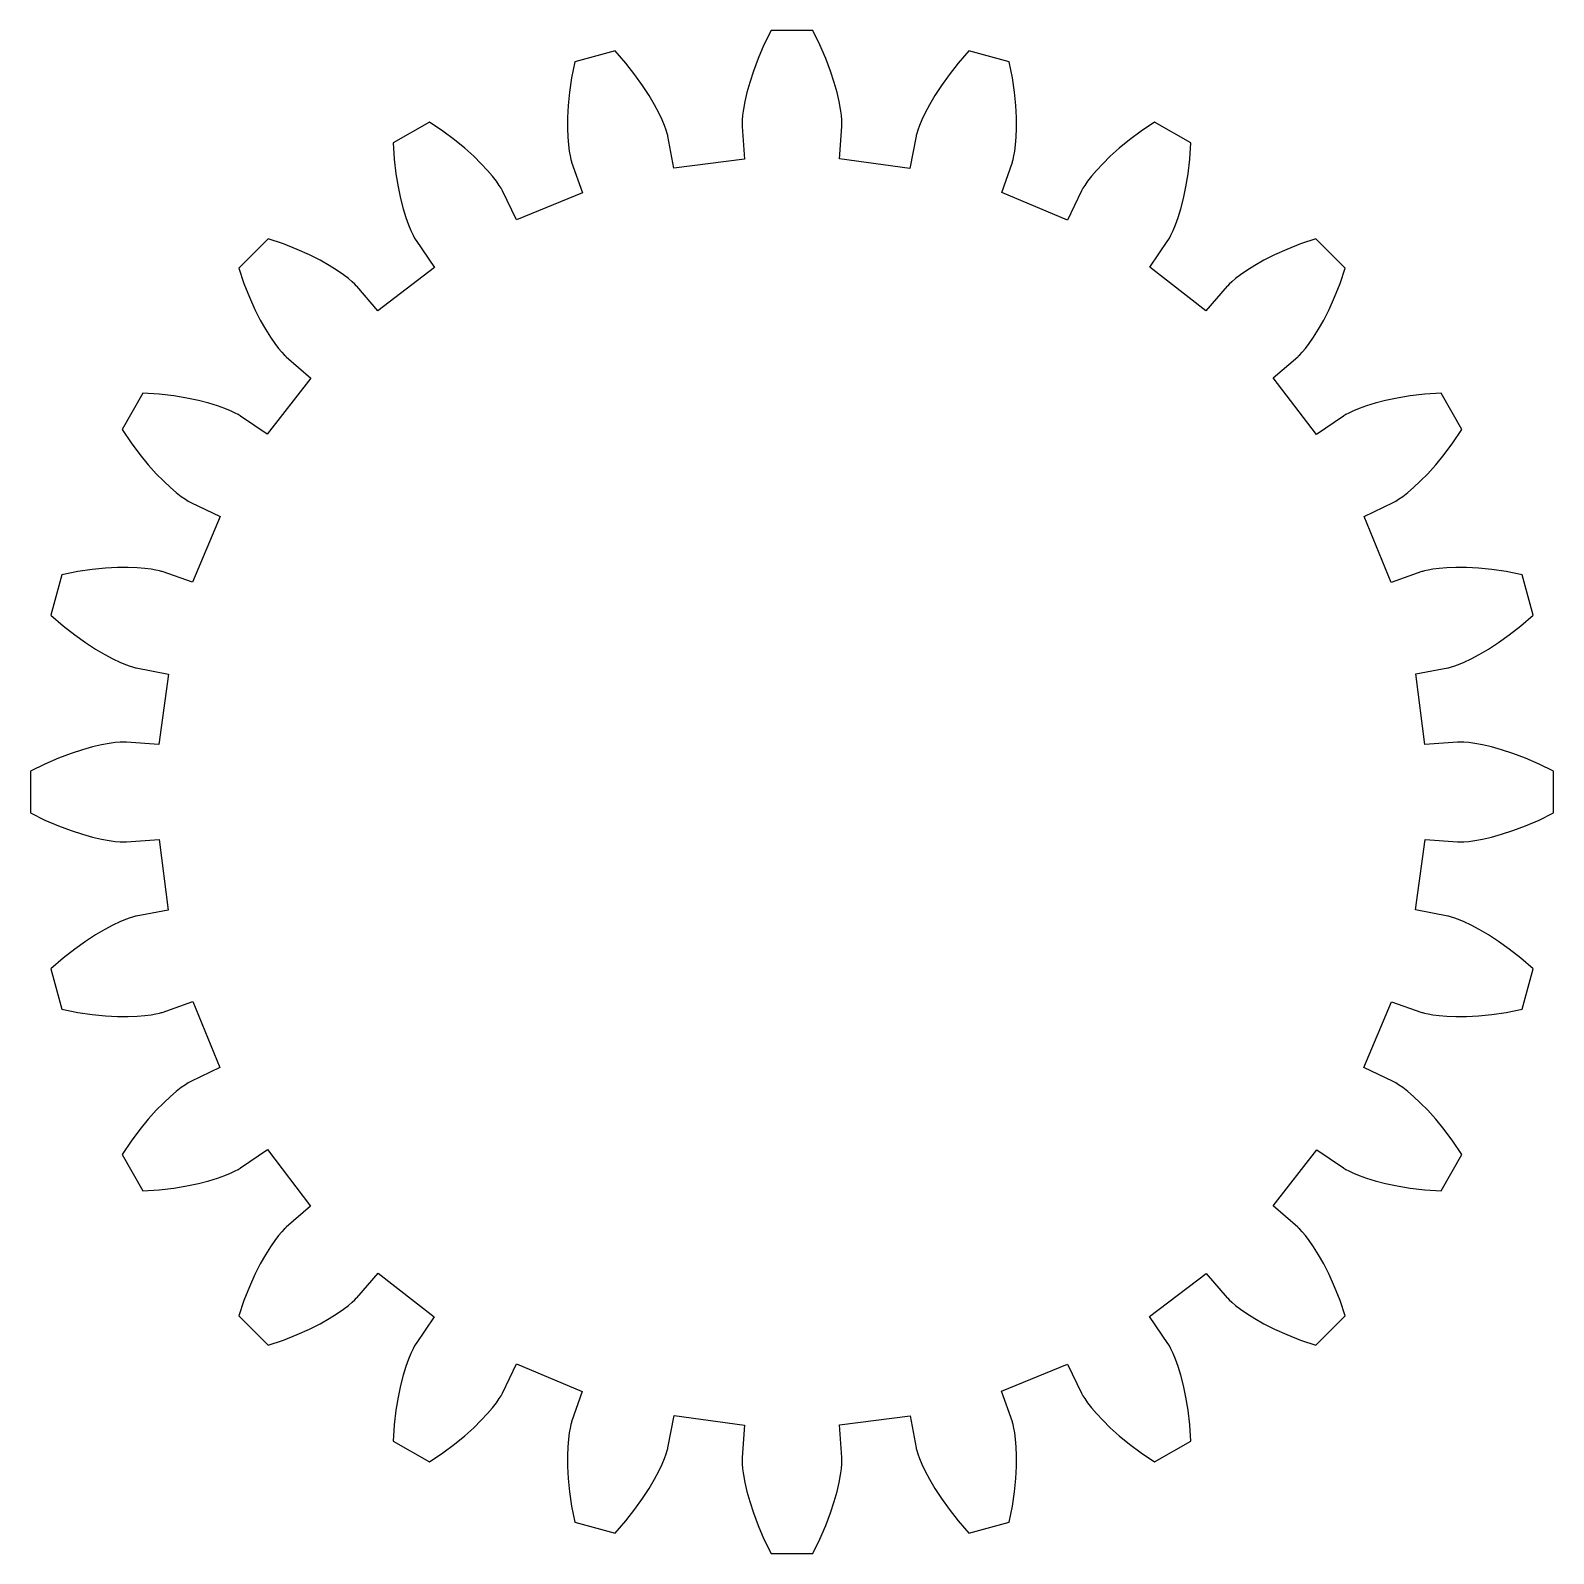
# Model space of a CAD drawing. Header units: metres. Extents: x -24 to 324, y -24 to 424.
# Drawn here: x 75.87 to 124.13, y 75.87 to 124.13 of the extents above; entities that cross this region are included whole.
import ezdxf

# ---------------------------------------------------------------- set-up
doc = ezdxf.new("R2010")
doc.units = ezdxf.units.M

msp = doc.modelspace()

# ---------------------------------------------------------------- linework, layer by layer
for p, q in [((99.3369, 124.128), (99.1126, 123.668)), ((100.663, 124.128), (99.3369, 124.128)), ((100.887, 123.668), (100.663, 124.128)), ((99.1126, 123.668), (98.9274, 123.239)), ((101.073, 123.239), (100.887, 123.668)), ((93.1147, 123.134), (93.0172, 122.632)), ((94.3957, 123.478), (93.1147, 123.134)), ((94.7315, 123.091), (94.3957, 123.478)), ((95.0215, 122.724), (94.7315, 123.091)), ((98.9274, 123.239), (98.7777, 122.843)), ((101.222, 122.843), (101.073, 123.239)), ((105.269, 123.091), (104.979, 122.724)), ((105.604, 123.478), (105.269, 123.091)), ((106.885, 123.134), (105.604, 123.478)), ((106.983, 122.632), (106.885, 123.134)), ((93.0172, 122.632), (92.9494, 122.169)), ((95.2684, 122.381), (95.0215, 122.724)), ((98.7777, 122.843), (98.6602, 122.483)), ((101.34, 122.483), (101.222, 122.843)), ((104.979, 122.724), (104.732, 122.381)), ((107.051, 122.169), (106.983, 122.632)), ((92.9494, 122.169), (92.9072, 121.748)), ((95.4751, 122.064), (95.2684, 122.381)), ((98.5712, 122.161), (98.5069, 121.879)), ((98.6602, 122.483), (98.5712, 122.161)), ((101.429, 122.161), (101.34, 122.483)), ((101.493, 121.879), (101.429, 122.161)), ((104.732, 122.381), (104.525, 122.064)), ((107.093, 121.748), (107.051, 122.169)), ((92.9072, 121.748), (92.8868, 121.37)), ((95.6444, 121.776), (95.4751, 122.064)), ((95.7796, 121.52), (95.6444, 121.776)), ((98.4634, 121.638), (98.4369, 121.439)), ((98.5069, 121.879), (98.4634, 121.638)), ((101.537, 121.638), (101.493, 121.879)), ((101.563, 121.439), (101.537, 121.638)), ((104.356, 121.776), (104.22, 121.52)), ((104.525, 122.064), (104.356, 121.776)), ((107.113, 121.37), (107.093, 121.748)), ((88.5102, 121.227), (87.3617, 120.564)), ((88.9346, 120.941), (88.5102, 121.227)), ((92.8868, 121.37), (92.8841, 121.036)), ((95.8839, 121.298), (95.7796, 121.52)), ((95.9609, 121.113), (95.8839, 121.298)), ((98.4234, 121.284), (98.4188, 121.173)), ((98.4188, 121.173), (98.419, 121.106)), ((98.4369, 121.439), (98.4234, 121.284)), ((101.577, 121.284), (101.563, 121.439)), ((101.581, 121.173), (101.577, 121.284)), ((101.581, 121.106), (101.581, 121.173)), ((104.116, 121.298), (104.039, 121.113)), ((104.22, 121.52), (104.116, 121.298)), ((107.116, 121.036), (107.113, 121.37)), ((111.49, 121.227), (111.065, 120.941)), ((112.638, 120.564), (111.49, 121.227)), ((89.3096, 120.661), (88.9346, 120.941)), ((89.6371, 120.394), (89.3096, 120.661)), ((92.8841, 121.036), (92.895, 120.747)), ((92.895, 120.747), (92.9155, 120.503)), ((96.0141, 120.967), (95.9609, 121.113)), ((96.0474, 120.861), (96.0141, 120.967)), ((96.0644, 120.796), (96.0474, 120.861)), ((96.0692, 120.774), (96.0644, 120.796)), ((96.2594, 119.769), (96.0692, 120.774)), ((98.419, 121.106), (98.42, 121.084)), ((98.42, 121.084), (98.4974, 120.051)), ((101.504, 120.064), (101.58, 121.084)), ((101.58, 121.084), (101.581, 121.106)), ((103.931, 120.774), (103.738, 119.757)), ((103.936, 120.796), (103.931, 120.774)), ((103.953, 120.861), (103.936, 120.796)), ((103.986, 120.967), (103.953, 120.861)), ((104.039, 121.113), (103.986, 120.967)), ((107.085, 120.503), (107.105, 120.747)), ((107.105, 120.747), (107.116, 121.036)), ((110.69, 120.661), (110.363, 120.394)), ((111.065, 120.941), (110.69, 120.661)), ((87.3617, 120.564), (87.3976, 120.053)), ((89.9187, 120.141), (89.6371, 120.394)), ((92.9155, 120.503), (92.9413, 120.304)), ((92.9413, 120.304), (92.9684, 120.151)), ((107.032, 120.151), (107.059, 120.304)), ((107.059, 120.304), (107.085, 120.503)), ((110.363, 120.394), (110.081, 120.141)), ((112.602, 120.053), (112.638, 120.564)), ((87.3976, 120.053), (87.4518, 119.589)), ((90.1568, 119.907), (89.9187, 120.141)), ((90.3536, 119.694), (90.1568, 119.907)), ((90.5117, 119.507), (90.3536, 119.694)), ((92.9684, 120.151), (92.9927, 120.042)), ((92.9927, 120.042), (93.0102, 119.978)), ((93.0102, 119.978), (93.0169, 119.957)), ((93.0169, 119.957), (93.3589, 118.979)), ((98.4974, 120.051), (96.2594, 119.769)), ((103.738, 119.757), (101.504, 120.064)), ((106.645, 118.991), (106.983, 119.957)), ((106.983, 119.957), (106.99, 119.978)), ((106.99, 119.978), (107.007, 120.042)), ((107.007, 120.042), (107.032, 120.151)), ((109.646, 119.694), (109.488, 119.507)), ((109.843, 119.907), (109.646, 119.694)), ((110.081, 120.141), (109.843, 119.907)), ((112.548, 119.589), (112.602, 120.053)), ((87.4518, 119.589), (87.5201, 119.171)), ((90.6339, 119.349), (90.5117, 119.507)), ((90.7233, 119.221), (90.6339, 119.349)), ((90.7829, 119.127), (90.7233, 119.221)), ((109.277, 119.221), (109.217, 119.127)), ((109.366, 119.349), (109.277, 119.221)), ((109.488, 119.507), (109.366, 119.349)), ((112.48, 119.171), (112.548, 119.589)), ((87.5201, 119.171), (87.5982, 118.801)), ((87.5982, 118.801), (87.682, 118.478)), ((90.8161, 119.069), (90.7829, 119.127)), ((90.8263, 119.049), (90.8161, 119.069)), ((91.2702, 118.128), (90.8263, 119.049)), ((93.3589, 118.979), (91.2702, 118.128)), ((108.724, 118.116), (106.645, 118.991)), ((109.174, 119.049), (108.724, 118.116)), ((109.184, 119.069), (109.174, 119.049)), ((109.217, 119.127), (109.184, 119.069)), ((112.318, 118.478), (112.402, 118.801)), ((112.402, 118.801), (112.48, 119.171)), ((87.682, 118.478), (87.7674, 118.201)), ((112.233, 118.201), (112.318, 118.478)), ((87.7674, 118.201), (87.8503, 117.971)), ((87.8503, 117.971), (87.9266, 117.786)), ((87.9266, 117.786), (87.9925, 117.644)), ((112.007, 117.644), (112.073, 117.786)), ((112.073, 117.786), (112.15, 117.971)), ((112.15, 117.971), (112.233, 118.201)), ((83.4077, 117.53), (82.4699, 116.592)), ((83.8918, 117.363), (83.4077, 117.53)), ((84.3263, 117.191), (83.8918, 117.363)), ((87.9925, 117.644), (88.0441, 117.546)), ((88.0441, 117.546), (88.0777, 117.488)), ((88.0777, 117.488), (88.0897, 117.469)), ((88.0897, 117.469), (88.673, 116.614)), ((111.334, 116.624), (111.91, 117.469)), ((111.91, 117.469), (111.922, 117.488)), ((111.922, 117.488), (111.956, 117.546)), ((111.956, 117.546), (112.007, 117.644)), ((116.108, 117.363), (115.674, 117.191)), ((116.592, 117.53), (116.108, 117.363)), ((117.53, 116.592), (116.592, 117.53)), ((84.7119, 117.017), (84.3263, 117.191)), ((85.0494, 116.845), (84.7119, 117.017)), ((85.34, 116.681), (85.0494, 116.845)), ((114.951, 116.845), (114.66, 116.681)), ((115.288, 117.017), (114.951, 116.845)), ((115.674, 117.191), (115.288, 117.017)), ((82.4699, 116.592), (82.6369, 116.108)), ((85.585, 116.527), (85.34, 116.681)), ((85.7861, 116.387), (85.585, 116.527)), ((85.9453, 116.265), (85.7861, 116.387)), ((88.673, 116.614), (86.8759, 115.25)), ((113.116, 115.241), (111.334, 116.624)), ((114.214, 116.387), (114.055, 116.265)), ((114.415, 116.527), (114.214, 116.387)), ((114.66, 116.681), (114.415, 116.527)), ((117.363, 116.108), (117.53, 116.592)), ((82.6369, 116.108), (82.8094, 115.674)), ((86.0646, 116.165), (85.9453, 116.265)), ((86.1465, 116.09), (86.0646, 116.165)), ((86.1936, 116.042), (86.1465, 116.09)), ((86.2086, 116.026), (86.1936, 116.042)), ((86.8759, 115.25), (86.2086, 116.026)), ((113.791, 116.026), (113.116, 115.241)), ((113.806, 116.042), (113.791, 116.026)), ((113.853, 116.09), (113.806, 116.042)), ((113.935, 116.165), (113.853, 116.09)), ((114.055, 116.265), (113.935, 116.165)), ((117.191, 115.674), (117.363, 116.108)), ((82.8094, 115.674), (82.9834, 115.288)), ((117.017, 115.288), (117.191, 115.674)), ((82.9834, 115.288), (83.1547, 114.951)), ((83.1547, 114.951), (83.3193, 114.66)), ((116.681, 114.66), (116.845, 114.951)), ((116.845, 114.951), (117.017, 115.288)), ((83.3193, 114.66), (83.4733, 114.415)), ((83.4733, 114.415), (83.6131, 114.214)), ((116.387, 114.214), (116.527, 114.415)), ((116.527, 114.415), (116.681, 114.66)), ((83.6131, 114.214), (83.7348, 114.055)), ((83.7348, 114.055), (83.835, 113.935)), ((83.835, 113.935), (83.9104, 113.853)), ((116.09, 113.853), (116.165, 113.935)), ((116.165, 113.935), (116.265, 114.055)), ((116.265, 114.055), (116.387, 114.214)), ((83.9104, 113.853), (83.9577, 113.806)), ((83.9577, 113.806), (83.9742, 113.791)), ((83.9742, 113.791), (84.759, 113.116)), ((115.25, 113.124), (116.026, 113.791)), ((116.026, 113.791), (116.042, 113.806)), ((116.042, 113.806), (116.09, 113.853)), ((84.759, 113.116), (83.3759, 111.334)), ((116.614, 111.327), (115.25, 113.124)), ((79.436, 112.638), (78.7729, 111.49)), ((79.9468, 112.602), (79.436, 112.638)), ((80.4111, 112.548), (79.9468, 112.602)), ((80.8286, 112.48), (80.4111, 112.548)), ((81.1989, 112.402), (80.8286, 112.48)), ((119.171, 112.48), (118.801, 112.402)), ((119.589, 112.548), (119.171, 112.48)), ((120.053, 112.602), (119.589, 112.548)), ((120.564, 112.638), (120.053, 112.602)), ((121.227, 111.49), (120.564, 112.638)), ((81.5222, 112.318), (81.1989, 112.402)), ((81.7987, 112.233), (81.5222, 112.318)), ((82.0292, 112.15), (81.7987, 112.233)), ((82.2144, 112.073), (82.0292, 112.15)), ((82.3556, 112.007), (82.2144, 112.073)), ((82.4543, 111.956), (82.3556, 112.007)), ((82.512, 111.922), (82.4543, 111.956)), ((117.546, 111.956), (117.488, 111.922)), ((117.644, 112.007), (117.546, 111.956)), ((117.786, 112.073), (117.644, 112.007)), ((117.971, 112.15), (117.786, 112.073)), ((118.201, 112.233), (117.971, 112.15)), ((118.478, 112.318), (118.201, 112.233)), ((118.801, 112.402), (118.478, 112.318)), ((78.7729, 111.49), (79.0594, 111.065)), ((82.5308, 111.91), (82.512, 111.922)), ((83.3759, 111.334), (82.5308, 111.91)), ((117.469, 111.91), (116.614, 111.327)), ((117.488, 111.922), (117.469, 111.91)), ((120.941, 111.065), (121.227, 111.49)), ((79.0594, 111.065), (79.3385, 110.69)), ((120.661, 110.69), (120.941, 111.065)), ((79.3385, 110.69), (79.6064, 110.363)), ((120.394, 110.363), (120.661, 110.69)), ((79.6064, 110.363), (79.8592, 110.081)), ((79.8592, 110.081), (80.0934, 109.843)), ((119.907, 109.843), (120.141, 110.081)), ((120.141, 110.081), (120.394, 110.363)), ((80.0934, 109.843), (80.3056, 109.646)), ((80.3056, 109.646), (80.4926, 109.488)), ((119.507, 109.488), (119.694, 109.646)), ((119.694, 109.646), (119.907, 109.843)), ((80.4926, 109.488), (80.6514, 109.366)), ((80.6514, 109.366), (80.7791, 109.277)), ((80.7791, 109.277), (80.8731, 109.217)), ((80.8731, 109.217), (80.931, 109.184)), ((80.931, 109.184), (80.9508, 109.174)), ((80.9508, 109.174), (81.8837, 108.724)), ((118.128, 108.73), (119.049, 109.174)), ((119.049, 109.174), (119.069, 109.184)), ((119.069, 109.184), (119.127, 109.217)), ((119.127, 109.217), (119.221, 109.277)), ((119.221, 109.277), (119.349, 109.366)), ((119.349, 109.366), (119.507, 109.488)), ((81.8837, 108.724), (81.0089, 106.645)), ((118.979, 106.641), (118.128, 108.73)), ((76.8656, 106.885), (76.5224, 105.604)), ((77.3683, 106.983), (76.8656, 106.885)), ((77.8309, 107.051), (77.3683, 106.983)), ((78.2518, 107.093), (77.8309, 107.051)), ((78.6297, 107.113), (78.2518, 107.093)), ((78.9637, 107.116), (78.6297, 107.113)), ((79.2529, 107.105), (78.9637, 107.116)), ((79.4969, 107.085), (79.2529, 107.105)), ((79.6956, 107.059), (79.4969, 107.085)), ((79.8491, 107.032), (79.6956, 107.059)), ((79.9577, 107.007), (79.8491, 107.032)), ((80.0222, 106.99), (79.9577, 107.007)), ((80.0434, 106.983), (80.0222, 106.99)), ((81.0089, 106.645), (80.0434, 106.983)), ((119.957, 106.983), (118.979, 106.641)), ((119.978, 106.99), (119.957, 106.983)), ((120.042, 107.007), (119.978, 106.99)), ((120.151, 107.032), (120.042, 107.007)), ((120.304, 107.059), (120.151, 107.032)), ((120.503, 107.085), (120.304, 107.059)), ((120.747, 107.105), (120.503, 107.085)), ((121.036, 107.116), (120.747, 107.105)), ((121.37, 107.113), (121.036, 107.116)), ((121.748, 107.093), (121.37, 107.113)), ((122.169, 107.051), (121.748, 107.093)), ((122.632, 106.983), (122.169, 107.051)), ((123.134, 106.885), (122.632, 106.983)), ((123.478, 105.604), (123.134, 106.885)), ((76.5224, 105.604), (76.909, 105.269)), ((76.909, 105.269), (77.2757, 104.979)), ((122.724, 104.979), (123.091, 105.269)), ((123.091, 105.269), (123.478, 105.604)), ((77.2757, 104.979), (77.6191, 104.732)), ((77.6191, 104.732), (77.9362, 104.525)), ((122.064, 104.525), (122.381, 104.732)), ((122.381, 104.732), (122.724, 104.979)), ((77.9362, 104.525), (78.2241, 104.356)), ((78.2241, 104.356), (78.48, 104.22)), ((121.52, 104.22), (121.776, 104.356)), ((121.776, 104.356), (122.064, 104.525)), ((78.48, 104.22), (78.7015, 104.116)), ((78.7015, 104.116), (78.8865, 104.039)), ((78.8865, 104.039), (79.033, 103.986)), ((79.033, 103.986), (79.1392, 103.953)), ((79.1392, 103.953), (79.2038, 103.936)), ((79.2038, 103.936), (79.2255, 103.931)), ((79.2255, 103.931), (80.243, 103.738)), ((119.769, 103.741), (120.774, 103.931)), ((120.774, 103.931), (120.796, 103.936)), ((120.796, 103.936), (120.861, 103.953)), ((120.861, 103.953), (120.967, 103.986)), ((120.967, 103.986), (121.113, 104.039)), ((121.113, 104.039), (121.298, 104.116)), ((121.298, 104.116), (121.52, 104.22)), ((80.243, 103.738), (79.9361, 101.504)), ((120.051, 101.503), (119.769, 103.741)), ((77.5169, 101.34), (77.1571, 101.222)), ((77.8387, 101.429), (77.5169, 101.34)), ((78.1209, 101.493), (77.8387, 101.429)), ((78.3619, 101.537), (78.1209, 101.493)), ((78.5605, 101.563), (78.3619, 101.537)), ((78.7158, 101.577), (78.5605, 101.563)), ((78.827, 101.581), (78.7158, 101.577)), ((78.8938, 101.581), (78.827, 101.581)), ((78.916, 101.58), (78.8938, 101.581)), ((79.9361, 101.504), (78.916, 101.58)), ((121.084, 101.58), (120.051, 101.503)), ((121.106, 101.581), (121.084, 101.58)), ((121.173, 101.581), (121.106, 101.581)), ((121.284, 101.577), (121.173, 101.581)), ((121.439, 101.563), (121.284, 101.577)), ((121.638, 101.537), (121.439, 101.563)), ((121.879, 101.493), (121.638, 101.537)), ((122.161, 101.429), (121.879, 101.493)), ((122.483, 101.34), (122.161, 101.429)), ((122.843, 101.222), (122.483, 101.34)), ((76.3322, 100.887), (75.8719, 100.663)), ((76.7615, 101.073), (76.3322, 100.887)), ((77.1571, 101.222), (76.7615, 101.073)), ((123.239, 101.073), (122.843, 101.222)), ((123.668, 100.887), (123.239, 101.073)), ((124.128, 100.663), (123.668, 100.887)), ((75.8719, 100.663), (75.8719, 99.3369)), ((124.128, 99.3369), (124.128, 100.663)), ((75.8719, 99.3369), (76.3322, 99.1126)), ((76.3322, 99.1126), (76.7615, 98.9274)), ((76.7615, 98.9274), (77.1571, 98.7777)), ((122.843, 98.7777), (123.239, 98.9274)), ((123.239, 98.9274), (123.668, 99.1126)), ((123.668, 99.1126), (124.128, 99.3369)), ((77.1571, 98.7777), (77.5169, 98.6602)), ((77.5169, 98.6602), (77.8387, 98.5712)), ((77.8387, 98.5712), (78.1209, 98.5069)), ((78.1209, 98.5069), (78.3619, 98.4634)), ((78.3619, 98.4634), (78.5605, 98.4369)), ((78.916, 98.42), (79.9486, 98.4974)), ((79.9486, 98.4974), (80.2306, 96.2594)), ((119.757, 96.2617), (120.064, 98.4965)), ((120.064, 98.4965), (121.084, 98.42)), ((121.439, 98.4369), (121.638, 98.4634)), ((121.638, 98.4634), (121.879, 98.5069)), ((121.879, 98.5069), (122.161, 98.5712)), ((122.161, 98.5712), (122.483, 98.6602)), ((122.483, 98.6602), (122.843, 98.7777)), ((78.5605, 98.4369), (78.7158, 98.4234)), ((78.7158, 98.4234), (78.827, 98.4188)), ((78.827, 98.4188), (78.8938, 98.419)), ((78.8938, 98.419), (78.916, 98.42)), ((121.084, 98.42), (121.106, 98.419)), ((121.106, 98.419), (121.173, 98.4188)), ((121.173, 98.4188), (121.284, 98.4234)), ((121.284, 98.4234), (121.439, 98.4369)), ((79.1392, 96.0474), (79.033, 96.0141)), ((79.2038, 96.0644), (79.1392, 96.0474)), ((79.2255, 96.0692), (79.2038, 96.0644)), ((80.2306, 96.2594), (79.2255, 96.0692)), ((120.774, 96.0692), (119.757, 96.2617)), ((120.796, 96.0644), (120.774, 96.0692)), ((120.861, 96.0474), (120.796, 96.0644)), ((120.967, 96.0141), (120.861, 96.0474)), ((78.2241, 95.6444), (77.9362, 95.4751)), ((78.48, 95.7796), (78.2241, 95.6444)), ((78.7015, 95.8839), (78.48, 95.7796)), ((78.8865, 95.9609), (78.7015, 95.8839)), ((79.033, 96.0141), (78.8865, 95.9609)), ((121.113, 95.9609), (120.967, 96.0141)), ((121.298, 95.8839), (121.113, 95.9609)), ((121.52, 95.7796), (121.298, 95.8839)), ((121.776, 95.6444), (121.52, 95.7796)), ((122.064, 95.4751), (121.776, 95.6444)), ((77.6191, 95.2684), (77.2757, 95.0215)), ((77.9362, 95.4751), (77.6191, 95.2684)), ((122.381, 95.2684), (122.064, 95.4751)), ((122.724, 95.0215), (122.381, 95.2684)), ((76.909, 94.7315), (76.5224, 94.3957)), ((77.2757, 95.0215), (76.909, 94.7315)), ((123.091, 94.7315), (122.724, 95.0215)), ((123.478, 94.3957), (123.091, 94.7315)), ((76.5224, 94.3957), (76.8656, 93.1147)), ((123.134, 93.1147), (123.478, 94.3957)), ((80.0434, 93.0169), (81.0208, 93.3589)), ((81.0208, 93.3589), (81.8724, 91.2702)), ((118.116, 91.2756), (118.991, 93.3548)), ((118.991, 93.3548), (119.957, 93.0169)), ((76.8656, 93.1147), (77.3683, 93.0172)), ((77.3683, 93.0172), (77.8309, 92.9494)), ((77.8309, 92.9494), (78.2518, 92.9072)), ((78.2518, 92.9072), (78.6297, 92.8868)), ((78.6297, 92.8868), (78.9637, 92.8841)), ((78.9637, 92.8841), (79.2529, 92.895)), ((79.2529, 92.895), (79.4969, 92.9155)), ((79.4969, 92.9155), (79.6956, 92.9413)), ((79.6956, 92.9413), (79.8491, 92.9684)), ((79.8491, 92.9684), (79.9577, 92.9927)), ((79.9577, 92.9927), (80.0222, 93.0102)), ((80.0222, 93.0102), (80.0434, 93.0169)), ((119.957, 93.0169), (119.978, 93.0102)), ((119.978, 93.0102), (120.042, 92.9927)), ((120.042, 92.9927), (120.151, 92.9684)), ((120.151, 92.9684), (120.304, 92.9413)), ((120.304, 92.9413), (120.503, 92.9155)), ((120.503, 92.9155), (120.747, 92.895)), ((120.747, 92.895), (121.036, 92.8841)), ((121.036, 92.8841), (121.37, 92.8868)), ((121.37, 92.8868), (121.748, 92.9072)), ((121.748, 92.9072), (122.169, 92.9494)), ((122.169, 92.9494), (122.632, 93.0172)), ((122.632, 93.0172), (123.134, 93.1147)), ((81.8724, 91.2702), (80.9508, 90.8263)), ((119.049, 90.8263), (118.116, 91.2756)), ((80.7791, 90.7233), (80.6514, 90.6339)), ((80.8731, 90.7829), (80.7791, 90.7233)), ((80.931, 90.8161), (80.8731, 90.7829)), ((80.9508, 90.8263), (80.931, 90.8161)), ((119.069, 90.8161), (119.049, 90.8263)), ((119.127, 90.7829), (119.069, 90.8161)), ((119.221, 90.7233), (119.127, 90.7829)), ((119.349, 90.6339), (119.221, 90.7233)), ((80.3056, 90.3536), (80.0934, 90.1568)), ((80.4926, 90.5117), (80.3056, 90.3536)), ((80.6514, 90.6339), (80.4926, 90.5117)), ((119.507, 90.5117), (119.349, 90.6339)), ((119.694, 90.3536), (119.507, 90.5117)), ((119.907, 90.1568), (119.694, 90.3536)), ((79.8592, 89.9187), (79.6064, 89.6371)), ((80.0934, 90.1568), (79.8592, 89.9187)), ((120.141, 89.9187), (119.907, 90.1568)), ((120.394, 89.6371), (120.141, 89.9187)), ((79.3385, 89.3096), (79.0594, 88.9346)), ((79.6064, 89.6371), (79.3385, 89.3096)), ((120.661, 89.3096), (120.394, 89.6371)), ((120.941, 88.9346), (120.661, 89.3096)), ((79.0594, 88.9346), (78.7729, 88.5102)), ((121.227, 88.5102), (120.941, 88.9346)), ((78.7729, 88.5102), (79.436, 87.3617)), ((82.5308, 88.0897), (83.3863, 88.673)), ((83.3863, 88.673), (84.7495, 86.8759)), ((115.241, 86.884), (116.624, 88.666)), ((116.624, 88.666), (117.469, 88.0897)), ((120.564, 87.3617), (121.227, 88.5102)), ((81.7987, 87.7674), (82.0292, 87.8503)), ((82.0292, 87.8503), (82.2144, 87.9266)), ((82.2144, 87.9266), (82.3556, 87.9925)), ((82.3556, 87.9925), (82.4543, 88.0441)), ((82.4543, 88.0441), (82.512, 88.0777)), ((82.512, 88.0777), (82.5308, 88.0897)), ((117.469, 88.0897), (117.488, 88.0777)), ((117.488, 88.0777), (117.546, 88.0441)), ((117.546, 88.0441), (117.644, 87.9925)), ((117.644, 87.9925), (117.786, 87.9266)), ((117.786, 87.9266), (117.971, 87.8503)), ((117.971, 87.8503), (118.201, 87.7674)), ((79.436, 87.3617), (79.9468, 87.3976)), ((79.9468, 87.3976), (80.4111, 87.4518)), ((80.4111, 87.4518), (80.8286, 87.5201)), ((80.8286, 87.5201), (81.1989, 87.5982)), ((81.1989, 87.5982), (81.5222, 87.682)), ((81.5222, 87.682), (81.7987, 87.7674)), ((118.201, 87.7674), (118.478, 87.682)), ((118.478, 87.682), (118.801, 87.5982)), ((118.801, 87.5982), (119.171, 87.5201)), ((119.171, 87.5201), (119.589, 87.4518)), ((119.589, 87.4518), (120.053, 87.3976)), ((120.053, 87.3976), (120.564, 87.3617)), ((84.7495, 86.8759), (83.9742, 86.2086)), ((116.026, 86.2086), (115.241, 86.884)), ((83.7348, 85.9453), (83.6131, 85.7861)), ((83.835, 86.0646), (83.7348, 85.9453)), ((83.9104, 86.1465), (83.835, 86.0646)), ((83.9577, 86.1936), (83.9104, 86.1465)), ((83.9742, 86.2086), (83.9577, 86.1936)), ((116.042, 86.1936), (116.026, 86.2086)), ((116.09, 86.1465), (116.042, 86.1936)), ((116.165, 86.0646), (116.09, 86.1465)), ((116.265, 85.9453), (116.165, 86.0646)), ((116.387, 85.7861), (116.265, 85.9453)), ((83.4733, 85.585), (83.3193, 85.34)), ((83.6131, 85.7861), (83.4733, 85.585)), ((116.527, 85.585), (116.387, 85.7861)), ((116.681, 85.34), (116.527, 85.585)), ((83.1547, 85.0494), (82.9834, 84.7119)), ((83.3193, 85.34), (83.1547, 85.0494)), ((116.845, 85.0494), (116.681, 85.34)), ((117.017, 84.7119), (116.845, 85.0494)), ((82.9834, 84.7119), (82.8094, 84.3263)), ((86.2086, 83.9742), (86.884, 84.759)), ((86.884, 84.759), (88.666, 83.3759)), ((111.327, 83.3863), (113.124, 84.7495)), ((113.124, 84.7495), (113.791, 83.9742)), ((117.191, 84.3263), (117.017, 84.7119)), ((82.8094, 84.3263), (82.6369, 83.8918)), ((86.1936, 83.9577), (86.2086, 83.9742)), ((113.791, 83.9742), (113.806, 83.9577)), ((117.363, 83.8918), (117.191, 84.3263)), ((82.6369, 83.8918), (82.4699, 83.4077)), ((85.585, 83.4733), (85.7861, 83.6131)), ((85.7861, 83.6131), (85.9453, 83.7348)), ((85.9453, 83.7348), (86.0646, 83.835)), ((86.0646, 83.835), (86.1465, 83.9104)), ((86.1465, 83.9104), (86.1936, 83.9577)), ((113.806, 83.9577), (113.853, 83.9104)), ((113.853, 83.9104), (113.935, 83.835)), ((113.935, 83.835), (114.055, 83.7348)), ((114.055, 83.7348), (114.214, 83.6131)), ((114.214, 83.6131), (114.415, 83.4733)), ((117.53, 83.4077), (117.363, 83.8918)), ((82.4699, 83.4077), (83.4077, 82.4699)), ((84.7119, 82.9834), (85.0494, 83.1547)), ((85.0494, 83.1547), (85.34, 83.3193)), ((85.34, 83.3193), (85.585, 83.4733)), ((88.666, 83.3759), (88.0897, 82.5308)), ((111.91, 82.5308), (111.327, 83.3863)), ((114.415, 83.4733), (114.66, 83.3193)), ((114.66, 83.3193), (114.951, 83.1547)), ((114.951, 83.1547), (115.288, 82.9834)), ((116.592, 82.4699), (117.53, 83.4077)), ((83.4077, 82.4699), (83.8918, 82.6369)), ((83.8918, 82.6369), (84.3263, 82.8094)), ((84.3263, 82.8094), (84.7119, 82.9834)), ((88.0897, 82.5308), (88.0777, 82.512)), ((111.922, 82.512), (111.91, 82.5308)), ((115.288, 82.9834), (115.674, 82.8094)), ((115.674, 82.8094), (116.108, 82.6369)), ((116.108, 82.6369), (116.592, 82.4699)), ((87.9266, 82.2144), (87.8503, 82.0292)), ((87.9925, 82.3556), (87.9266, 82.2144)), ((88.0441, 82.4543), (87.9925, 82.3556)), ((88.0777, 82.512), (88.0441, 82.4543)), ((111.956, 82.4543), (111.922, 82.512)), ((112.007, 82.3556), (111.956, 82.4543)), ((112.073, 82.2144), (112.007, 82.3556)), ((112.15, 82.0292), (112.073, 82.2144)), ((87.7674, 81.7987), (87.682, 81.5222)), ((87.8503, 82.0292), (87.7674, 81.7987)), ((90.8263, 80.9508), (91.2756, 81.8837)), ((91.2756, 81.8837), (93.3548, 81.0089)), ((106.641, 81.0208), (108.73, 81.8724)), ((108.73, 81.8724), (109.174, 80.9508)), ((112.233, 81.7987), (112.15, 82.0292)), ((112.318, 81.5222), (112.233, 81.7987)), ((87.5982, 81.1989), (87.5201, 80.8286)), ((87.682, 81.5222), (87.5982, 81.1989)), ((112.402, 81.1989), (112.318, 81.5222)), ((112.48, 80.8286), (112.402, 81.1989)), ((87.5201, 80.8286), (87.4518, 80.4111)), ((90.5117, 80.4926), (90.6339, 80.6514)), ((90.6339, 80.6514), (90.7233, 80.7791)), ((90.7233, 80.7791), (90.7829, 80.8731)), ((90.7829, 80.8731), (90.8161, 80.931)), ((90.8161, 80.931), (90.8263, 80.9508)), ((93.3548, 81.0089), (93.0169, 80.0434)), ((106.983, 80.0434), (106.641, 81.0208)), ((109.174, 80.9508), (109.184, 80.931)), ((109.184, 80.931), (109.217, 80.8731)), ((109.217, 80.8731), (109.277, 80.7791)), ((109.277, 80.7791), (109.366, 80.6514)), ((109.366, 80.6514), (109.488, 80.4926)), ((112.548, 80.4111), (112.48, 80.8286)), ((87.4518, 80.4111), (87.3976, 79.9468)), ((90.1568, 80.0934), (90.3536, 80.3056)), ((90.3536, 80.3056), (90.5117, 80.4926)), ((96.0692, 79.2255), (96.2617, 80.243)), ((96.2617, 80.243), (98.4965, 79.9361)), ((101.503, 79.9486), (103.741, 80.2306)), ((103.741, 80.2306), (103.931, 79.2255)), ((109.488, 80.4926), (109.646, 80.3056)), ((109.646, 80.3056), (109.843, 80.0934)), ((112.602, 79.9468), (112.548, 80.4111)), ((87.3976, 79.9468), (87.3617, 79.436)), ((89.6371, 79.6064), (89.9187, 79.8592)), ((89.9187, 79.8592), (90.1568, 80.0934)), ((92.9413, 79.6956), (92.9155, 79.4969)), ((92.9684, 79.8491), (92.9413, 79.6956)), ((92.9927, 79.9577), (92.9684, 79.8491)), ((93.0102, 80.0222), (92.9927, 79.9577)), ((93.0169, 80.0434), (93.0102, 80.0222)), ((98.4965, 79.9361), (98.42, 78.916)), ((101.58, 78.916), (101.503, 79.9486)), ((106.99, 80.0222), (106.983, 80.0434)), ((107.007, 79.9577), (106.99, 80.0222)), ((107.032, 79.8491), (107.007, 79.9577)), ((107.059, 79.6956), (107.032, 79.8491)), ((107.085, 79.4969), (107.059, 79.6956)), ((109.843, 80.0934), (110.081, 79.8592)), ((110.081, 79.8592), (110.363, 79.6064)), ((112.638, 79.436), (112.602, 79.9468)), ((87.3617, 79.436), (88.5102, 78.7729)), ((88.9346, 79.0594), (89.3096, 79.3385)), ((89.3096, 79.3385), (89.6371, 79.6064)), ((92.895, 79.2529), (92.8841, 78.9637)), ((92.9155, 79.4969), (92.895, 79.2529)), ((96.0474, 79.1392), (96.0644, 79.2038)), ((96.0644, 79.2038), (96.0692, 79.2255)), ((103.931, 79.2255), (103.936, 79.2038)), ((103.936, 79.2038), (103.953, 79.1392)), ((107.105, 79.2529), (107.085, 79.4969)), ((107.116, 78.9637), (107.105, 79.2529)), ((110.363, 79.6064), (110.69, 79.3385)), ((110.69, 79.3385), (111.065, 79.0594)), ((111.49, 78.7729), (112.638, 79.436)), ((88.5102, 78.7729), (88.9346, 79.0594)), ((92.8841, 78.9637), (92.8868, 78.6297)), ((95.7796, 78.48), (95.8839, 78.7015)), ((95.8839, 78.7015), (95.9609, 78.8865)), ((95.9609, 78.8865), (96.0141, 79.033)), ((96.0141, 79.033), (96.0474, 79.1392)), ((98.419, 78.8938), (98.4188, 78.827)), ((98.4188, 78.827), (98.4234, 78.7158)), ((98.42, 78.916), (98.419, 78.8938)), ((98.4234, 78.7158), (98.4369, 78.5605)), ((101.563, 78.5605), (101.577, 78.7158)), ((101.577, 78.7158), (101.581, 78.827)), ((101.581, 78.8938), (101.58, 78.916)), ((101.581, 78.827), (101.581, 78.8938)), ((103.953, 79.1392), (103.986, 79.033)), ((103.986, 79.033), (104.039, 78.8865)), ((104.039, 78.8865), (104.116, 78.7015)), ((104.116, 78.7015), (104.22, 78.48)), ((107.113, 78.6297), (107.116, 78.9637)), ((111.065, 79.0594), (111.49, 78.7729)), ((92.8868, 78.6297), (92.9072, 78.2518)), ((92.9072, 78.2518), (92.9494, 77.8309)), ((95.4751, 77.9362), (95.6444, 78.2241)), ((95.6444, 78.2241), (95.7796, 78.48)), ((98.4369, 78.5605), (98.4634, 78.3619)), ((98.4634, 78.3619), (98.5069, 78.1209)), ((101.493, 78.1209), (101.537, 78.3619)), ((101.537, 78.3619), (101.563, 78.5605)), ((104.22, 78.48), (104.356, 78.2241)), ((104.356, 78.2241), (104.525, 77.9362)), ((107.051, 77.8309), (107.093, 78.2518)), ((107.093, 78.2518), (107.113, 78.6297)), ((92.9494, 77.8309), (93.0172, 77.3683)), ((95.2684, 77.6191), (95.4751, 77.9362)), ((98.5069, 78.1209), (98.5712, 77.8387)), ((98.5712, 77.8387), (98.6602, 77.5169)), ((101.34, 77.5169), (101.429, 77.8387)), ((101.429, 77.8387), (101.493, 78.1209)), ((104.525, 77.9362), (104.732, 77.6191)), ((106.983, 77.3683), (107.051, 77.8309)), ((93.0172, 77.3683), (93.1147, 76.8656)), ((94.7315, 76.909), (95.0215, 77.2757)), ((95.0215, 77.2757), (95.2684, 77.6191)), ((98.6602, 77.5169), (98.7777, 77.1571)), ((101.222, 77.1571), (101.34, 77.5169)), ((104.732, 77.6191), (104.979, 77.2757)), ((104.979, 77.2757), (105.269, 76.909)), ((106.885, 76.8656), (106.983, 77.3683)), ((93.1147, 76.8656), (94.3957, 76.5224)), ((94.3957, 76.5224), (94.7315, 76.909)), ((98.7777, 77.1571), (98.9274, 76.7615)), ((98.9274, 76.7615), (99.1126, 76.3322)), ((100.887, 76.3322), (101.073, 76.7615)), ((101.073, 76.7615), (101.222, 77.1571)), ((105.269, 76.909), (105.604, 76.5224)), ((105.604, 76.5224), (106.885, 76.8656)), ((99.1126, 76.3322), (99.3369, 75.8719)), ((100.663, 75.8719), (100.887, 76.3322)), ((99.3369, 75.8719), (100.663, 75.8719))]:
    msp.add_line(p, q)

doc.saveas('drawing.dxf')
